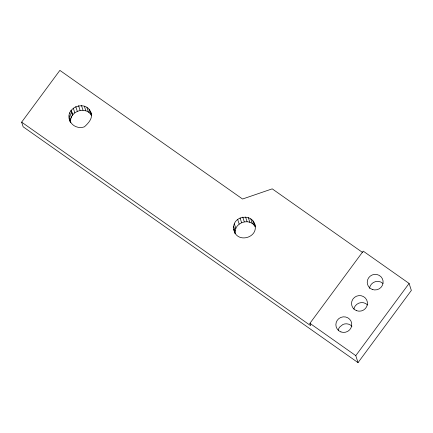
<?xml version="1.0" encoding="UTF-8"?>
<svg xmlns="http://www.w3.org/2000/svg" width="433" height="433" viewBox="0 0 433 433"><rect width="100%" height="100%" fill="white"/><g stroke="black" fill="none" stroke-linecap="round" stroke-linejoin="round"><path stroke-width="0.65" d="M70.492 122.36C62.287 107.292 88.364 97.842 91.547 114.81M70.763 122.534C68.879 111.286 86.205 105.376 91.493 115.589M254.29 223.152C260.531 237.436 236.413 244.699 233.76 229.322C231.595 215.596 253.181 212.257 255.232 226.058M235.249 233.425C233.533 222.546 250.182 217.068 255.21 226.87M369.522 288.405L370.015 286.419A7.978 7.789 -17.9 0 1 382.929 283.42M21.65 122.144L310.661 325.659L309.909 323.332L363.222 251.135L409.093 283.436L411.35 290.424L358.037 362.621L23.155 126.804L21.65 122.144L59.873 70.379L242.556 199.018L272.222 188.853L362.865 252.683M358.037 362.621L355.78 355.639L409.093 283.436M309.909 323.332L355.78 355.639M70.114 121.191C72.522 126.458 79.05 128.807 84.381 126.847C88.397 123.216 93.669 117.716 90.605 111.903M252.829 220.808L254.328 225.469M250.788 218.93L252.293 223.585M248.32 217.637L249.825 222.291M245.581 217.02L247.086 221.674M242.767 217.122L244.272 221.777M240.066 217.934L241.571 222.589M237.657 219.401L239.162 224.056M234.361 223.866L235.866 228.521M233.696 226.562L235.2 231.217M233.76 229.322L235.114 233.706M89.068 109.473L90.573 114.133M86.936 107.53L88.44 112.185M84.359 106.199L85.858 110.853M81.507 105.576L83.006 110.231M78.573 105.695L80.078 110.355M75.764 106.561L77.269 111.216M73.269 108.104L74.774 112.759M71.261 110.22L72.76 114.875M71.142 110.437L72.641 115.097M70.958 110.626L72.463 115.286M69.865 112.769L71.369 117.424M69.188 115.579L70.693 120.233M69.275 118.453L70.59 122.523M353.918 309.13A7.978 7.789 -17.9 0 1 355.336 305.85L356.77 304.356A7.978 7.789 -17.9 0 1 367.622 305.011M338.238 330.363A7.978 7.789 -17.9 0 1 339.656 327.077L342.866 324.501A7.978 7.789 -17.9 0 1 351.942 326.244M356.624 310.705A7.978 7.789 -17.9 0 0 367.363 302.082A7.978 7.789 -17.9 0 0 354.513 297.368A7.978 7.789 -17.9 0 0 356.624 310.705M372.304 289.471A7.978 7.789 -17.9 0 0 383.043 280.855A7.978 7.789 -17.9 0 0 370.193 276.14A7.978 7.789 -17.9 0 0 372.304 289.471M340.944 331.932A7.978 7.789 -17.9 0 0 351.688 323.316A7.978 7.789 -17.9 0 0 338.833 318.601A7.978 7.789 -17.9 0 0 340.944 331.932"/></g></svg>
